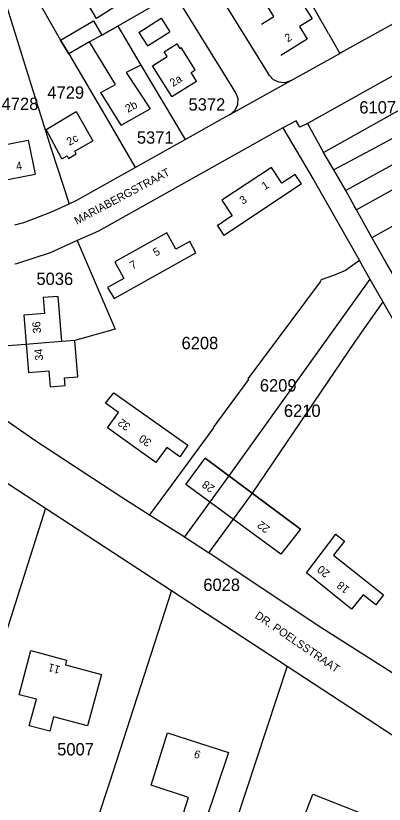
# Model space of a CAD drawing. Extents: x 191922 to 199923, y 328959 to 333350.
# Drawn here: x 196743 to 196823.6, y 330587.6 to 330759.9 of the extents above; entities that cross this region are included whole.
import ezdxf

# ---------------------------------------------------------------- set-up
doc = ezdxf.new("R2010")
doc.units = 0
for name, color, linetype in [('enkelbestemming', 7, 'Continuous'), ('Level 6', 7, 'Continuous'), ('maatvoering - maximum aantal wooneenheden', 7, 'Continuous'), ('Maatvoering_symbolen', 7, 'Continuous'), ('recreatiewoning', 7, 'Continuous')]:
    doc.layers.add(name, color=color, linetype=linetype)

msp = doc.modelspace()

# ---------------------------------------------------------------- linework, layer by layer
at = {"layer": 'Level 6'}
for p, q in [((196811.35, 330756.02), (196801.38, 330773.47)), ((196746.57, 330765.4), (196752.77, 330754.55)), ((196777.68, 330764.75), (196765.32, 330757.58)), ((196790.32, 330744.36), (196777.68, 330764.75)), ((196797.45, 330748.46), (196787.23, 330764.94)), ((196740.97, 330762.03), (196745.99, 330745.87)), ((196831.96, 330761.72), (196814.6, 330752.07)), ((196765.32, 330757.58), (196761.8, 330755.6)), ((196765.32, 330757.58), (196770.32, 330749.05)), ((196761.8, 330755.6), (196759.11, 330754.17)), ((196811.35, 330756.02), (196813.85, 330751.65)), ((196752.77, 330754.55), (196754.56, 330751.53)), ((196759.11, 330754.17), (196754.56, 330751.53)), ((196814.6, 330752.07), (196813.85, 330751.65)), ((196754.56, 330751.53), (196762.93, 330737.3)), ((196803.07, 330745.65), (196813.85, 330751.65)), ((196770.32, 330749.05), (196780.04, 330732.84)), ((196798.48, 330746.83), (196797.45, 330748.46)), ((196799.37, 330745.88), (196798.48, 330746.83)), ((196745.99, 330745.87), (196750.72, 330730.77)), ((196789.94, 330738.37), (196803.07, 330745.65)), ((196800.54, 330745.33), (196799.37, 330745.88)), ((196801.84, 330745.24), (196800.54, 330745.33)), ((196803.07, 330745.65), (196801.84, 330745.24)), ((196791.14, 330743.06), (196790.32, 330744.36)), ((196791.6, 330741.8), (196791.14, 330743.06)), ((196791.54, 330740.46), (196791.6, 330741.8)), ((196790.95, 330739.25), (196791.54, 330740.46)), ((196788.21, 330737.41), (196789.94, 330738.37)), ((196789.94, 330738.37), (196790.95, 330739.25)), ((196762.93, 330737.3), (196769.07, 330726.71)), ((196780.04, 330732.84), (196788.21, 330737.41)), ((196804.34, 330736.94), (196801.68, 330735.49)), ((196805.12, 330735.49), (196804.34, 330736.94)), ((196801.41, 330735.34), (196761.07, 330712.82)), ((196801.68, 330735.49), (196801.41, 330735.34)), ((196801.41, 330735.34), (196808.23, 330723.79)), ((196806.76, 330736.34), (196805.12, 330735.49)), ((196806.76, 330736.34), (196810.32, 330730)), ((196769.07, 330726.71), (196780.04, 330732.84)), ((196750.72, 330730.77), (196754.62, 330718.79)), ((196812.58, 330726.2), (196810.32, 330730)), ((196756.31, 330719.59), (196769.07, 330726.71)), ((196815.17, 330721.7), (196812.58, 330726.2)), ((196808.23, 330723.79), (196818.14, 330706.37)), ((196754.62, 330718.79), (196756.31, 330719.59)), ((196750.61, 330716.92), (196754.62, 330718.79)), ((196820.89, 330711.41), (196817.48, 330717.44)), ((196744.7, 330714.71), (196750.61, 330716.92)), ((196742.79, 330714.17), (196744.7, 330714.71)), ((196761.07, 330712.82), (196756.39, 330710.73)), ((196756.39, 330710.73), (196750.47, 330708.09)), ((196756.39, 330710.73), (196764.71, 330691.36)), ((196750.47, 330708.09), (196743.15, 330705.66)), ((196743.15, 330705.66), (196742.78, 330705.57)), ((196818.14, 330706.37), (196818.16, 330706.34)), ((196818.16, 330706.34), (196820.44, 330702.32)), ((196820.44, 330702.32), (196823.27, 330697.35)), ((196823.27, 330697.35), (196831.17, 330683.44)), ((196764.71, 330691.36), (196755.89, 330688.91)), ((196753.03, 330688.69), (196743.27, 330687.91)), ((196755.89, 330688.91), (196753.03, 330688.69)), ((196743.27, 330687.91), (196738.08, 330687.53)), ((196739.12, 330672.65), (196747.15, 330667.14)), ((196747.15, 330667.14), (196766.17, 330654.67)), ((196741.21, 330657.62), (196749.47, 330652.24)), ((196766.17, 330654.67), (196772.21, 330650.83)), ((196749.47, 330652.24), (196738.54, 330617.98)), ((196749.47, 330652.24), (196777.04, 330634.24)), ((196772.21, 330650.83), (196779.77, 330646.03)), ((196779.77, 330646.03), (196779.84, 330645.98)), ((196779.84, 330645.98), (196785.16, 330642.6)), ((196785.16, 330642.6), (196785.21, 330642.57)), ((196785.21, 330642.57), (196785.74, 330642.23)), ((196785.74, 330642.23), (196809.68, 330626.26)), ((196777.04, 330634.24), (196763.47, 330592.32)), ((196777.04, 330634.24), (196802.36, 330617.7)), ((196809.68, 330626.26), (196826.88, 330615.34)), ((196802.36, 330617.7), (196790.96, 330583.23)), ((196802.36, 330617.7), (196851.12, 330585.88)), ((196763.47, 330592.32), (196753.08, 330560.82))]:
    msp.add_line(p, q, dxfattribs=at)
for points in [[(196840.9, 330755.36), (196840.56, 330755.17), (196840.51, 330755.15), (196806.76, 330736.34)], [(196810.32, 330730), (196836.33, 330744.54), (196836.36, 330744.49), (196842.35, 330747.84), (196844.08, 330748.8)], [(196846.46, 330744.55), (196836.65, 330739.15), (196820.61, 330730.49), (196812.58, 330726.2)], [(196847.02, 330739.52), (196842.74, 330736.89), (196841.1, 330735.95), (196815.17, 330721.7)], [(196820.89, 330711.41), (196820.95, 330711.44), (196853.78, 330729.73), (196854.54, 330730.15), (196851.19, 330736.12), (196817.5, 330717.45), (196817.48, 330717.44)], [(196817.48, 330717.44), (196816.99, 330718.3), (196815.17, 330721.7)], [(196827.99, 330699), (196823.93, 330706.05), (196820.89, 330711.41)], [(196818.14, 330706.37), (196815.09, 330704.23), (196812.49, 330703.14), (196809.74, 330702.13), (196809.52, 330701.69), (196793.71, 330680.51), (196793.86, 330680.36), (196786.16, 330669.9), (196786.23, 330669.84), (196778.18, 330658.92), (196772.21, 330650.83)], [(196820.44, 330702.32), (196789.59, 330659.29), (196779.84, 330645.98)], [(196823.27, 330697.35), (196817.22, 330688.78), (196794.71, 330655.55), (196785.21, 330642.57)]]:
    msp.add_lwpolyline(points, dxfattribs=at)
at = {"layer": 'recreatiewoning'}
for p, q in [((196760.65, 330759.27), (196756.72, 330765.96)), ((196802.94, 330766.92), (196807.81, 330759.21)), ((196769.24, 330764.77), (196760.65, 330759.27)), ((196799.44, 330759.71), (196798.24, 330761.62)), ((196769.89, 330756.24), (196774.79, 330759.33)), ((196774.79, 330759.33), (196776.66, 330756.35)), ((196796.71, 330758.01), (196799.44, 330759.71)), ((196807.81, 330759.21), (196805.03, 330757.5)), ((196752.77, 330754.55), (196759.94, 330758.74)), ((196759.94, 330758.74), (196761.8, 330755.6)), ((196761.8, 330755.6), (196765.32, 330757.58)), ((196765.32, 330757.58), (196770.32, 330749.05)), ((196805.03, 330757.5), (196806.71, 330754.78)), ((196769.89, 330756.24), (196771.77, 330753.26)), ((196771.77, 330753.26), (196776.66, 330756.35)), ((196754.56, 330751.53), (196752.77, 330754.55)), ((196759.11, 330754.17), (196754.56, 330751.53)), ((196764.77, 330744.88), (196759.11, 330754.17)), ((196806.71, 330754.78), (196800.96, 330751.19)), ((196782.2, 330748.04), (196779.16, 330752.91)), ((196770.32, 330749.05), (196767.13, 330747.47)), ((196767.13, 330747.47), (196772.34, 330739.53)), ((196781.3, 330747.48), (196782.2, 330748.04)), ((196782.48, 330745.6), (196781.3, 330747.48)), ((196777.12, 330742.25), (196782.48, 330745.6)), ((196761.56, 330743.08), (196764.77, 330744.88)), ((196766.02, 330735.98), (196761.56, 330743.08)), ((196749.64, 330735.02), (196756.21, 330738.97)), ((196756.21, 330738.97), (196759.8, 330732.52)), ((196766.02, 330735.98), (196772.34, 330739.53)), ((196753.05, 330728.6), (196749.64, 330735.02)), ((196732.11, 330730.05), (196745.65, 330732.69)), ((196745.65, 330732.69), (196747.19, 330725.23)), ((196755.87, 330730.24), (196759.8, 330732.52)), ((196754.53, 330728.68), (196756.2, 330729.69)), ((196756.2, 330729.69), (196755.87, 330730.24)), ((196753.05, 330728.6), (196754.18, 330729.25)), ((196754.18, 330729.25), (196754.53, 330728.68)), ((196798.93, 330726.74), (196788.02, 330719.59)), ((196801.19, 330723.31), (196798.93, 330726.74)), ((196733.59, 330722.57), (196747.19, 330725.23)), ((196804.1, 330725.21), (196801.19, 330723.31)), ((196805.47, 330723.11), (196804.1, 330725.21)), ((196805.47, 330723.11), (196788.58, 330711.85)), ((196788.02, 330719.59), (196790.27, 330716.14)), ((196790.27, 330716.14), (196788.17, 330714.77)), ((196787.13, 330714.12), (196788.17, 330714.77)), ((196788.58, 330711.85), (196787.13, 330714.12)), ((196776, 330712.46), (196764.61, 330706.07)), ((196778.01, 330708.86), (196776, 330712.46)), ((196781.07, 330710.57), (196778.01, 330708.86)), ((196782.35, 330708.04), (196781.07, 330710.57)), ((196764.51, 330698.07), (196782.35, 330708.04)), ((196764.61, 330706.07), (196766.63, 330702.48)), ((196766.63, 330702.48), (196763.04, 330700.46)), ((196763.04, 330700.46), (196764.51, 330698.07)), ((196752.26, 330698.55), (196748.98, 330698.28)), ((196748.98, 330698.28), (196749.27, 330694.79)), ((196749.27, 330694.79), (196744.76, 330694.42)), ((196744.76, 330694.42), (196745.77, 330681.92)), ((196745.77, 330681.92), (196750.22, 330682.28)), ((196750.22, 330682.28), (196750.5, 330678.79)), ((196753.62, 330680.71), (196756.51, 330680.94)), ((196753.76, 330679.05), (196753.62, 330680.71)), ((196750.5, 330678.79), (196753.76, 330679.05)), ((196762.59, 330675.19), (196764.4, 330677.45)), ((196764.4, 330677.45), (196780.59, 330665.99)), ((196765.42, 330673.14), (196762.59, 330675.19)), ((196763.03, 330669.81), (196765.42, 330673.14)), ((196773.61, 330662.21), (196763.03, 330669.81)), ((196780.59, 330665.99), (196778.82, 330663.48)), ((196776, 330665.53), (196773.61, 330662.21)), ((196778.82, 330663.48), (196776, 330665.53)), ((196780.15, 330657.46), (196784.4, 330663.16)), ((196784.4, 330663.16), (196805.29, 330647.7)), ((196805.29, 330647.7), (196784.4, 330663.16)), ((196800.93, 330642.24), (196780.15, 330657.46)), ((196805.29, 330647.7), (196800.93, 330642.24)), ((196806.6, 330638.12), (196812.97, 330646.55)), ((196812.97, 330646.55), (196814.88, 330645.01)), ((196814.88, 330645.01), (196812.5, 330641.97)), ((196812.5, 330641.97), (196823.39, 330633.32)), ((196816.42, 330630.16), (196806.6, 330638.12)), ((196818.98, 330633.31), (196816.42, 330630.16)), ((196821.74, 330631.14), (196818.98, 330633.31)), ((196823.39, 330633.32), (196821.74, 330631.14)), ((196743.68, 330611.46), (196746.29, 330621.14)), ((196746.29, 330621.14), (196754.07, 330619.01)), ((196754.07, 330619.01), (196753.81, 330618.05)), ((196753.81, 330618.05), (196761.71, 330615.91)), ((196761.71, 330615.91), (196758.64, 330604.67)), ((196747.5, 330610.52), (196743.68, 330611.46)), ((196745.91, 330604.71), (196747.5, 330610.52)), ((196751.24, 330606.67), (196750.38, 330603.55)), ((196758.64, 330604.67), (196751.24, 330606.67)), ((196750.38, 330603.55), (196745.91, 330604.71)), ((196772.58, 330591.71), (196776.18, 330603.15)), ((196776.18, 330603.15), (196789.5, 330598.84)), ((196789.5, 330598.84), (196783.82, 330581.97)), ((196780.77, 330589.01), (196772.58, 330591.71)), ((196778.98, 330583.56), (196780.77, 330589.01)), ((196805.55, 330583.51), (196807.98, 330589.79)), ((196807.98, 330589.79), (196821.66, 330584.36))]:
    msp.add_line(p, q, dxfattribs=at)
for points in [[(196777.12, 330742.25), (196772.9, 330748.96), (196776.05, 330750.94), (196775.4, 330751.97), (196778.18, 330753.72), (196778.82, 330752.7), (196779.16, 330752.91)], [(196756.51, 330680.94), (196755.89, 330688.91), (196753.03, 330688.69), (196752.26, 330698.55)]]:
    msp.add_lwpolyline(points, dxfattribs=at)

# ---------------------------------------------------------------- texts
at = {"layer": 'enkelbestemming'}
for s, p in [('4729', (196749.88, 330741.74)), ('4728', (196739.87, 330739.27)), ('5372', (196780.76, 330739.14)), ('6107', (196818.12, 330738.51)), ('5371', (196769.46, 330731.91)), ('5036', (196747.49, 330701.03)), ('6208', (196779.23, 330687)), ('6209', (196796.36, 330677.74)), ('6210', (196801.62, 330672.19)), ('6028', (196783.99, 330634.16)), ('5007', (196752.02, 330598.22))]:
    msp.add_text(s, height=2.7, dxfattribs=at).set_placement(p)
at = {"layer": 'maatvoering - maximum aantal wooneenheden'}
for s, rotation, p in [('2', 31.9568, (196802.46, 330754.02)), ('2a', 32.0358, (196777.33, 330744.27)), ('2b', 29.3609, (196767.49, 330738.64)), ('2c', 30.2069, (196754.7, 330731.41)), ('4', 11.0176, (196743.18, 330726.08)), ('1', 33.2449, (196797.46, 330721.72)), ('3', 33.2449, (196792.62, 330718.54)), ('5', 29.2828, (196773.59, 330707.21)), ('7', 29.2828, (196768.51, 330704.36)), ('36', 94.5922, (196748.49, 330690.53)), ('34', 94.5922, (196748.97, 330684.58)), ('32', 143.7955, (196768.22, 330670.42)), ('30', 144.2424, (196772.83, 330666.95)), ('28', 143.7955, (196786.64, 330656.92)), ('22', 143.7955, (196798.73, 330648.06)), ('20', 140.9729, (196811.84, 330638.25)), ('18', 140.9729, (196816.12, 330634.78)), ('11', 164.7399, (196752.85, 330617.68)), ('9', 162.0544, (196783.57, 330599.07))]:
    msp.add_text(s, height=1.75, rotation=rotation, dxfattribs=at).set_placement(p)
at = {"layer": 'Maatvoering_symbolen'}
for s, rotation, p in [('MARIABERGSTRAAT', 28.0523, (196756.32, 330714.17)), ('DR. POELSSTRAAT', 325.8014, (196795.12, 330628.38))]:
    msp.add_text(s, height=1.75, rotation=rotation, dxfattribs=at).set_placement(p)

doc.saveas('drawing.dxf')
